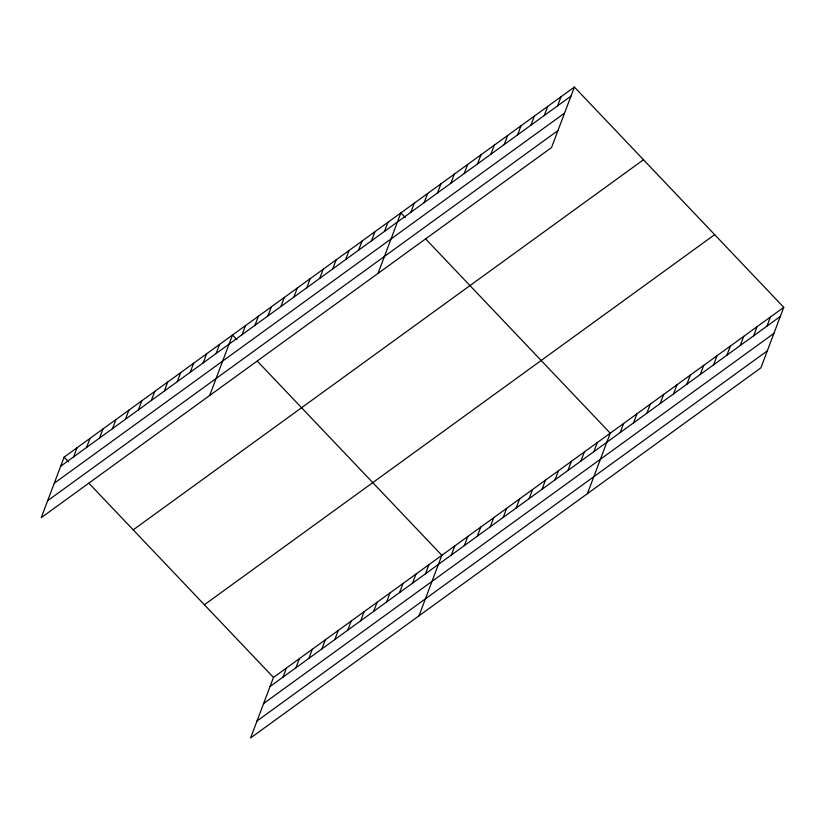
<?xml version="1.0" encoding="UTF-8"?>
<svg xmlns="http://www.w3.org/2000/svg" width="825" height="825" viewBox="0 0 825 825"><rect width="100%" height="100%" fill="white"/><g stroke="black" fill="none" stroke-linecap="round" stroke-linejoin="round"><path stroke-width="1.24" d="M574.386 87.058L64.102 457.163L41.25 517.657L551.533 147.551L574.386 87.058L783.75 307.343L760.898 367.837L250.614 737.942L273.467 677.449L783.75 307.343M73.621 456.854L77.065 447.769M86.584 447.459L90.018 438.374M99.536 438.065L102.97 428.979M112.489 428.67L115.923 419.585M125.441 419.275L128.875 410.19M138.394 409.881L141.828 400.795M151.346 400.486L154.78 391.401M164.299 391.091L167.733 382.006M177.251 381.697L180.685 372.611M190.204 372.302L193.638 363.217M203.156 362.907L206.59 353.822M216.109 353.512L219.543 344.427M209.643 395.515L232.495 335.032L236.93 339.683M242.014 334.723L245.458 325.638M254.977 325.328L258.411 316.243M267.929 315.934L271.363 306.848M280.882 306.539L284.316 297.454M293.834 297.144L297.268 288.059M306.787 287.75L310.221 278.664M319.739 278.355L323.173 269.27M332.692 268.96L336.126 259.875M345.644 259.566L349.078 250.47M358.597 250.171L362.031 241.075M371.549 240.776L374.983 231.681M384.502 231.382L387.936 222.286M378.036 273.384L400.888 212.891L405.323 217.553M410.809 212.303L414.243 203.218M424.153 202.63L427.587 193.535M437.498 192.947L440.932 183.862M450.842 183.263L454.276 174.178M464.186 173.59L467.62 164.495M282.985 677.139L286.419 668.054M477.531 163.907L480.965 154.822M295.938 667.745L299.372 658.659M490.875 154.234L494.309 145.138M308.89 658.35L312.324 649.265M504.219 144.55L507.664 135.455M321.843 648.955L325.287 639.87M517.574 134.867L521.008 125.782M334.806 639.561L338.24 630.475M530.918 125.194L534.352 116.098M347.758 630.166L351.192 621.081M544.263 115.51L547.697 106.425M360.711 620.771L364.145 611.686M557.607 105.827L561.041 96.742M373.663 611.377L377.097 602.291M386.616 601.982L390.05 592.897M399.568 592.587L403.002 583.502M412.521 583.192L415.955 574.107M425.473 573.798L428.907 564.712M419.007 615.801L441.86 555.318L257.297 361.123M451.378 555.008L454.812 545.923M464.331 545.614L467.765 536.528M477.283 536.219L480.717 527.134M490.236 526.824L493.68 517.739M503.198 517.43L506.632 508.344M516.151 508.035L519.585 498.95M529.103 498.64L532.538 489.555M542.056 489.246L545.49 480.16M555.008 479.851L558.442 470.766M567.961 470.456L571.395 461.371M580.913 461.062L584.347 451.976M593.866 451.667L597.3 442.582M587.4 493.67L610.252 433.177L425.69 238.992M620.163 432.589L623.597 423.503M633.507 422.916L636.941 413.82M646.862 413.232L650.296 404.147M660.206 403.549L663.64 394.463M673.551 393.876L676.985 384.78M686.895 384.192L690.329 375.107M700.239 374.519L703.673 365.423M713.584 364.836L717.018 355.75M726.928 355.152L730.362 346.067M740.283 345.479L743.717 336.383M753.627 335.796L757.061 326.71M766.972 326.112L770.406 317.027M60.668 466.249L570.952 96.154M54.264 483.213L564.548 113.118M47.664 500.692L557.937 130.587M133.196 529.856L643.479 159.761M204.383 604.756L714.656 234.651M270.033 686.534L780.316 316.439M263.629 703.498L773.902 333.403M257.018 720.978L767.302 350.873M64.102 457.163L68.537 461.825M88.904 483.254L273.467 677.449"/></g></svg>
